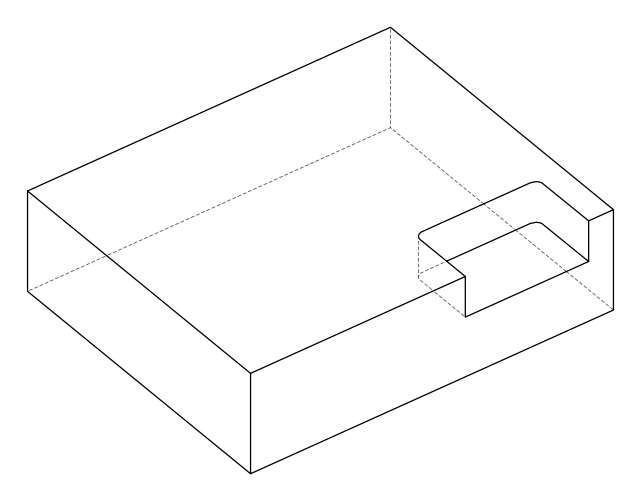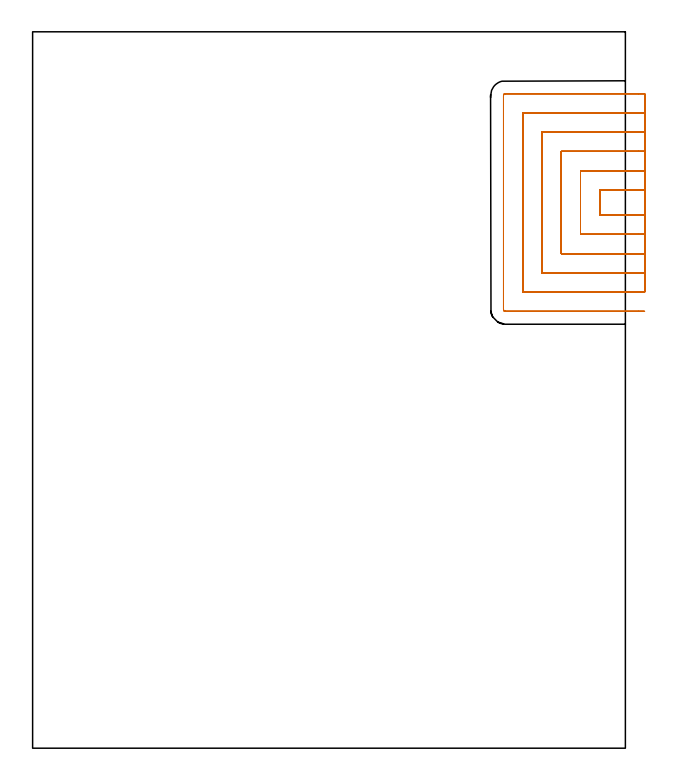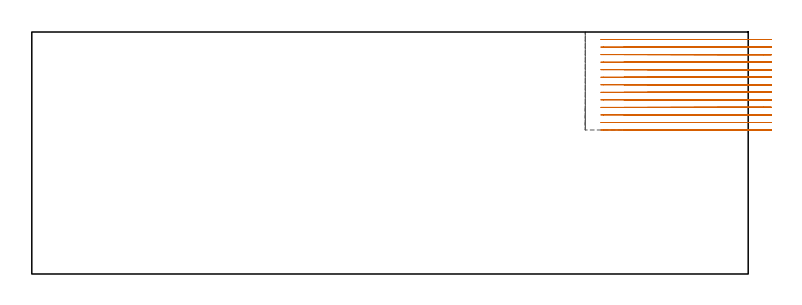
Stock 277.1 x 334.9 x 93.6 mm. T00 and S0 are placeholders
(PLAN: 1 operations, 0 tool changes, 38.2 min)
(1 MILL_SLOT | SLOT_PARTIAL_RECTANGULAR | NXT0201_011 | Follow Part, ap 3, ae 75% | 38.19 min | 270957 mm3)
(TOOL NXT0201_011 | ENDMILL 12mm [2P460-1200-NA 1630] | D12 FL38 Z6)
(OP 1 MILL_SLOT)
G17 G21 G94 G90
T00 M6
G54
G17 G0 G90 X286.1 Y261. S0 M3
G43 Z103.6 H1
Z90.685
G94 G1 X283.1 F250.
X265.1 F500.
Y249.2
X283.1
X286.1 F250.
Y270.
X283.1
X256.1 F500.
Y240.2
X283.1
X286.1 F250.
Y279.
X283.1
X247.1 F500.
Y231.2
X283.1
X286.1 F250.
Y288.
X283.1
X238.1 F500.
Y222.2
X283.1
X286.1 F250.
Y297.
X283.1
X229.1 F500.
Y213.2
X283.1
X286.1 F250.
Y306.
X283.1
X221.1 F500.
G3 X220.1 Y305. R1.
G1 Y205.2
G3 X221.1 Y204.2 R1.
G1 X283.1
X286.1 F250.
G0 Y261. Z87.769
G1 X283.1
X265.1 F500.
Y249.2
X283.1
X286.1 F250.
Y270.
X283.1
X256.1 F500.
Y240.2
X283.1
X286.1 F250.
Y279.
X283.1
X247.1 F500.
Y231.2
X283.1
X286.1 F250.
Y288.
X283.1
X238.1 F500.
Y222.2
X283.1
X286.1 F250.
Y297.
X283.1
X229.1 F500.
Y213.2
X283.1
X286.1 F250.
Y306.
X283.1
X221.1 F500.
G3 X220.1 Y305. R1.
G1 Y205.2
G3 X221.1 Y204.2 R1.
G1 X283.1
X286.1 F250.
G0 Y261. Z84.854
G1 X283.1
X265.1 F500.
Y249.2
X283.1
X286.1 F250.
Y270.
X283.1
X256.1 F500.
Y240.2
X283.1
X286.1 F250.
Y279.
X283.1
X247.1 F500.
Y231.2
X283.1
X286.1 F250.
Y288.
X283.1
X238.1 F500.
Y222.2
X283.1
X286.1 F250.
Y297.
X283.1
X229.1 F500.
Y213.2
X283.1
X286.1 F250.
Y306.
X283.1
X221.1 F500.
G3 X220.1 Y305. R1.
G1 Y205.2
G3 X221.1 Y204.2 R1.
G1 X283.1
X286.1 F250.
G0 Y261. Z81.938
G1 X283.1
X265.1 F500.
Y249.2
X283.1
X286.1 F250.
Y270.
X283.1
X256.1 F500.
Y240.2
X283.1
X286.1 F250.
Y279.
X283.1
X247.1 F500.
Y231.2
X283.1
X286.1 F250.
Y288.
X283.1
X238.1 F500.
Y222.2
X283.1
X286.1 F250.
Y297.
X283.1
X229.1 F500.
Y213.2
X283.1
X286.1 F250.
Y306.
X283.1
X221.1 F500.
G3 X220.1 Y305. R1.
G1 Y205.2
G3 X221.1 Y204.2 R1.
G1 X283.1
X286.1 F250.
G0 Y261. Z79.023
G1 X283.1
X265.1 F500.
Y249.2
X283.1
X286.1 F250.
Y270.
X283.1
X256.1 F500.
Y240.2
X283.1
X286.1 F250.
Y279.
X283.1
X247.1 F500.
Y231.2
X283.1
X286.1 F250.
Y288.
X283.1
X238.1 F500.
Y222.2
X283.1
X286.1 F250.
Y297.
X283.1
X229.1 F500.
Y213.2
X283.1
X286.1 F250.
Y306.
X283.1
X221.1 F500.
G3 X220.1 Y305. R1.
G1 Y205.2
G3 X221.1 Y204.2 R1.
G1 X283.1
X286.1 F250.
G0 Y261. Z76.108
G1 X283.1
X265.1 F500.
Y249.2
X283.1
X286.1 F250.
Y270.
X283.1
X256.1 F500.
Y240.2
X283.1
X286.1 F250.
Y279.
X283.1
X247.1 F500.
Y231.2
X283.1
X286.1 F250.
Y288.
X283.1
X238.1 F500.
Y222.2
X283.1
X286.1 F250.
Y297.
X283.1
X229.1 F500.
Y213.2
X283.1
X286.1 F250.
Y306.
X283.1
X221.1 F500.
G3 X220.1 Y305. R1.
G1 Y205.2
G3 X221.1 Y204.2 R1.
G1 X283.1
X286.1 F250.
G0 Y261. Z73.192
G1 X283.1
X265.1 F500.
Y249.2
X283.1
X286.1 F250.
Y270.
X283.1
X256.1 F500.
Y240.2
X283.1
X286.1 F250.
Y279.
X283.1
X247.1 F500.
Y231.2
X283.1
X286.1 F250.
Y288.
X283.1
X238.1 F500.
Y222.2
X283.1
X286.1 F250.
Y297.
X283.1
X229.1 F500.
Y213.2
X283.1
X286.1 F250.
Y306.
X283.1
X221.1 F500.
G3 X220.1 Y305. R1.
G1 Y205.2
G3 X221.1 Y204.2 R1.
G1 X283.1
X286.1 F250.
G0 Y261. Z70.277
G1 X283.1
X265.1 F500.
Y249.2
X283.1
X286.1 F250.
Y270.
X283.1
X256.1 F500.
Y240.2
X283.1
X286.1 F250.
Y279.
X283.1
X247.1 F500.
Y231.2
X283.1
X286.1 F250.
Y288.
X283.1
X238.1 F500.
Y222.2
X283.1
X286.1 F250.
Y297.
X283.1
X229.1 F500.
Y213.2
X283.1
X286.1 F250.
Y306.
X283.1
X221.1 F500.
G3 X220.1 Y305. R1.
G1 Y205.2
G3 X221.1 Y204.2 R1.
G1 X283.1
X286.1 F250.
G0 Y261. Z67.362
G1 X283.1
X265.1 F500.
Y249.2
X283.1
X286.1 F250.
Y270.
X283.1
X256.1 F500.
Y240.2
X283.1
X286.1 F250.
Y279.
X283.1
X247.1 F500.
Y231.2
X283.1
X286.1 F250.
Y288.
X283.1
X238.1 F500.
Y222.2
X283.1
X286.1 F250.
Y297.
X283.1
X229.1 F500.
Y213.2
X283.1
X286.1 F250.
Y306.
X283.1
X221.1 F500.
G3 X220.1 Y305. R1.
G1 Y205.2
G3 X221.1 Y204.2 R1.
G1 X283.1
X286.1 F250.
G0 Y261. Z64.446
G1 X283.1
X265.1 F500.
Y249.2
X283.1
X286.1 F250.
Y270.
X283.1
X256.1 F500.
Y240.2
X283.1
X286.1 F250.
Y279.
X283.1
X247.1 F500.
Y231.2
X283.1
X286.1 F250.
Y288.
X283.1
X238.1 F500.
Y222.2
X283.1
X286.1 F250.
Y297.
X283.1
X229.1 F500.
Y213.2
X283.1
X286.1 F250.
Y306.
X283.1
X221.1 F500.
G3 X220.1 Y305. R1.
G1 Y205.2
G3 X221.1 Y204.2 R1.
G1 X283.1
X286.1 F250.
G0 Y261. Z61.531
G1 X283.1
X265.1 F500.
Y249.2
X283.1
X286.1 F250.
Y270.
X283.1
X256.1 F500.
Y240.2
X283.1
X286.1 F250.
Y279.
X283.1
X247.1 F500.
Y231.2
X283.1
X286.1 F250.
Y288.
X283.1
X238.1 F500.
Y222.2
X283.1
X286.1 F250.
Y297.
X283.1
X229.1 F500.
Y213.2
X283.1
X286.1 F250.
Y306.
X283.1
X221.1 F500.
G3 X220.1 Y305. R1.
G1 Y205.2
G3 X221.1 Y204.2 R1.
G1 X283.1
X286.1 F250.
G0 Y261. Z58.615
G1 X283.1
X265.1 F500.
Y249.2
X283.1
X286.1 F250.
Y270.
X283.1
X256.1 F500.
Y240.2
X283.1
X286.1 F250.
Y279.
X283.1
X247.1 F500.
Y231.2
X283.1
X286.1 F250.
Y288.
X283.1
X238.1 F500.
Y222.2
X283.1
X286.1 F250.
Y297.
X283.1
X229.1 F500.
Y213.2
X283.1
X286.1 F250.
Y306.
X283.1
X221.1 F500.
G3 X220.1 Y305. R1.
G1 Y205.2
G3 X221.1 Y204.2 R1.
G1 X283.1
X286.1 F250.
G0 Y261. Z55.7
G1 X283.1
X265.1 F500.
Y249.2
X283.1
X286.1 F250.
Y270.
X283.1
X256.1 F500.
Y240.2
X283.1
X286.1 F250.
Y279.
X283.1
X247.1 F500.
Y231.2
X283.1
X286.1 F250.
Y288.
X283.1
X238.1 F500.
Y222.2
X283.1
X286.1 F250.
Y297.
X283.1
X229.1 F500.
Y213.2
X283.1
X286.1 F250.
Y306.
X283.1
X221.1 F500.
G3 X220.1 Y305. R1.
G1 Y205.2
G3 X221.1 Y204.2 R1.
G1 X283.1
X286.1 F250.
G0 Z103.6
M5
M2
